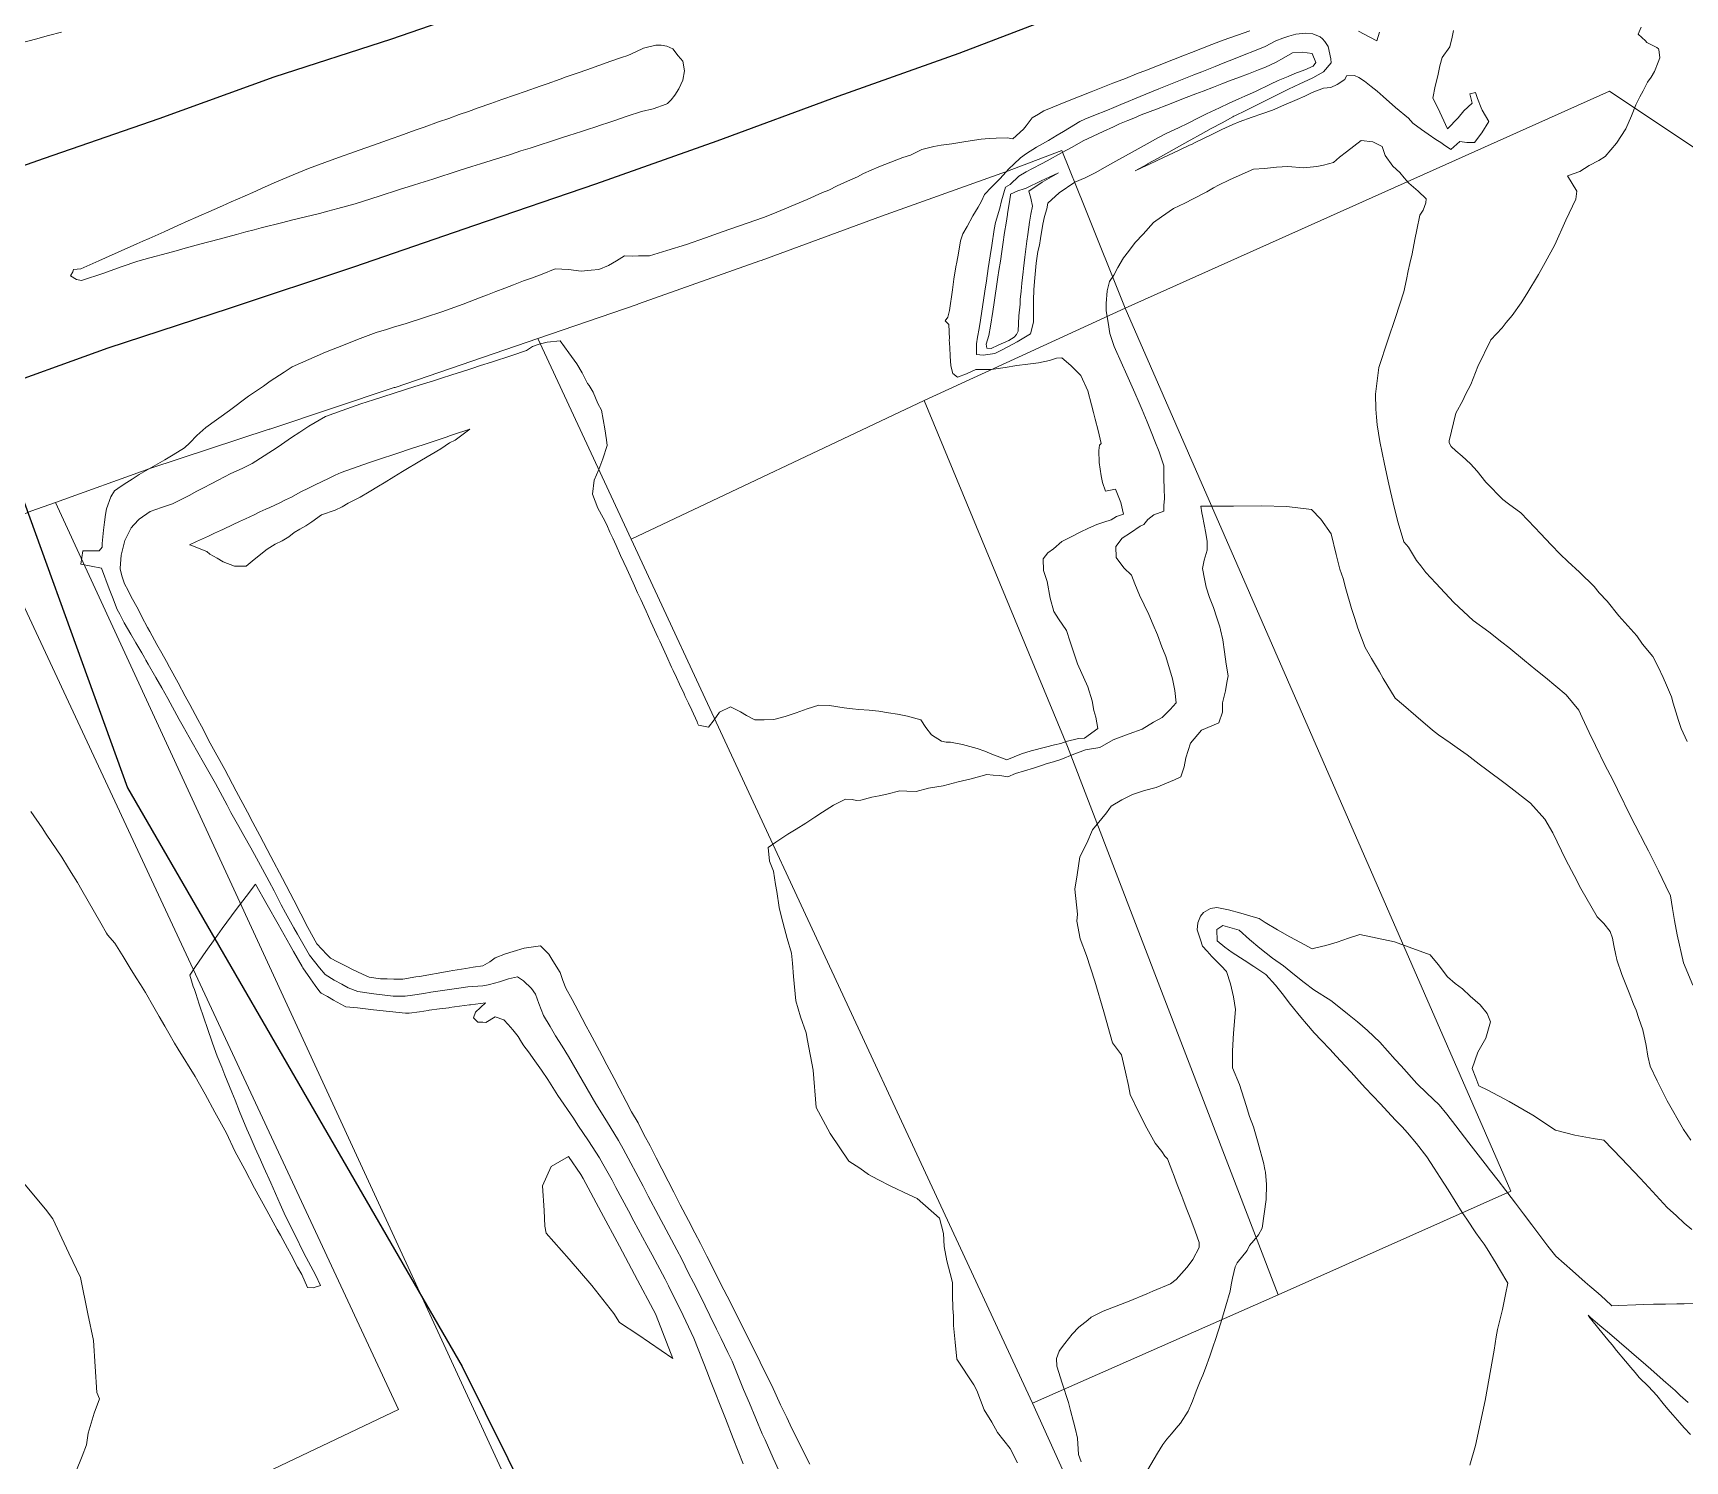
# Model space of a CAD drawing. Header units: inches. Extents: x 11351264 to 11356330, y 6702313 to 6706468.
# Drawn here: x 11353024 to 11353543, y 6703706 to 6704154 of the extents above; entities that cross this region are included whole.
import ezdxf

# ---------------------------------------------------------------- set-up
doc = ezdxf.new("R2010")
doc.units = ezdxf.units.IN
doc.header["$MEASUREMENT"] = 0
doc.layers.add('Shumate_Contours_clip1', color=7, linetype='Continuous', lineweight=0)
doc.layers.add('Shumate_Parcels_clip1', color=7, linetype='Continuous', lineweight=0)
doc.layers.add('Shumate_Streets_clip1', color=7, linetype='Continuous')

msp = doc.modelspace()

# ---------------------------------------------------------------- linework, layer by layer
at = {"layer": 'Shumate_Contours_clip1'}
for points, elevation in [([(11353033.32, 6704154.06), (11353029.23, 6704152.98), (11353025.13, 6704151.9), (11353020.72, 6704150.69)], 1408), ([(11353406.2, 6704154.45), (11353402.33, 6704153.09), (11353397.83, 6704151.52), (11353394.24, 6704150.17), (11353391.32, 6704149.05), (11353387.88, 6704147.69), (11353385.7, 6704146.83), (11353382.18, 6704145.45), (11353377.14, 6704143.48), (11353373.73, 6704142.15), (11353370.64, 6704140.94), (11353367.13, 6704139.57), (11353363.21, 6704138.07), (11353356.36, 6704135.36), (11353349.45, 6704132.59), (11353341.57, 6704129.35), (11353339.81, 6704128.37), (11353337.88, 6704127.2), (11353336.01, 6704124.69), (11353335.16, 6704123.68), (11353331.84, 6704120.62), (11353329.97, 6704120.9), (11353326.57, 6704120.77), (11353324.34, 6704120.69), (11353321.87, 6704120.48), (11353317, 6704119.77), (11353312.62, 6704119.08), (11353309.31, 6704118.57), (11353306.97, 6704118.19), (11353303.29, 6704117.28), (11353299.74, 6704115.47), (11353297.33, 6704114.72), (11353289.78, 6704111.78), (11353284.94, 6704109.69), (11353283.02, 6704108.69), (11353278.99, 6704106.86), (11353276.7, 6704105.88), (11353274.07, 6704104.54), (11353272.05, 6704103.72), (11353267.26, 6704101.62), (11353256.49, 6704097.05), (11353253.58, 6704095.91), (11353240.65, 6704091.46), (11353235.39, 6704089.54), (11353229.46, 6704087.42), (11353223.23, 6704085.58), (11353217.75, 6704083.94), (11353214.38, 6704083.94), (11353212.38, 6704083.76), (11353210, 6704083.88), (11353207.47, 6704082.38), (11353204.93, 6704080.9), (11353201.91, 6704079.63), (11353199.45, 6704079.37), (11353196.31, 6704079.07), (11353192.43, 6704079.64), (11353188.25, 6704079.86), (11353184.09, 6704078.2), (11353180.74, 6704076.92), (11353178.27, 6704076.01), (11353175.16, 6704074.81), (11353172.44, 6704073.78), (11353169.59, 6704072.67), (11353167, 6704071.66), (11353165.02, 6704070.89), (11353159.32, 6704068.77), (11353152.65, 6704066.33), (11353147.56, 6704064.7), (11353141.44, 6704062.68), (11353137.53, 6704061.49), (11353135.33, 6704060.8), (11353132.05, 6704059.9), (11353126.97, 6704057.95), (11353119.87, 6704055.13), (11353116.15, 6704053.65), (11353105.7, 6704049.12), (11353103.16, 6704047.45), (11353098.77, 6704044.55), (11353096.64, 6704043), (11353092.01, 6704039.87), (11353086.06, 6704035.37), (11353078.6, 6704030.09), (11353075.81, 6704027.5), (11353073.55, 6704025.27), (11353071.9, 6704023.63), (11353068.36, 6704021.5), (11353065.77, 6704019.95), (11353062.08, 6704017.85), (11353057.73, 6704015.29), (11353055.49, 6704013.88), (11353053.77, 6704012.82), (11353052.04, 6704011.63), (11353049.92, 6704010.14), (11353048.81, 6704008.35), (11353047.45, 6704004.54), (11353047.13, 6704002.76), (11353046.78, 6704000.33), (11353046.51, 6703997.87), (11353046.12, 6703993.62), (11353046.03, 6703992.49), (11353045.18, 6703991.35), (11353042.56, 6703991.33), (11353039.98, 6703991.36), (11353039.42, 6703987.22), (11353045.88, 6703985.88), (11353048.32, 6703979.41), (11353049.27, 6703976.88), (11353050.78, 6703972.97), (11353051.6, 6703971.55), (11353052.07, 6703970.66), (11353052.98, 6703968.83), (11353055.03, 6703965.28), (11353056.61, 6703962.55), (11353058.47, 6703959.35), (11353059.33, 6703957.89), (11353059.78, 6703957.11), (11353060.49, 6703955.86), (11353062.89, 6703951.66), (11353064.77, 6703948.35), (11353066.65, 6703945.04), (11353070.24, 6703938.5), (11353071.49, 6703936.28), (11353074.31, 6703931.27), (11353077.84, 6703925.01), (11353081.58, 6703918.35), (11353085.25, 6703911.6), (11353086.49, 6703909.3), (11353088.95, 6703904.89), (11353090.48, 6703902.12), (11353092.67, 6703898.19), (11353094.45, 6703894.96), (11353096.38, 6703891.49), (11353098.42, 6703887.65), (11353100.01, 6703884.68), (11353102.26, 6703880.31), (11353103.63, 6703877.85), (11353106.22, 6703873.14), (11353107.34, 6703871.15), (11353111.13, 6703864.57), (11353112.68, 6703862.58), (11353114.31, 6703860.61), (11353116.09, 6703858.52), (11353118.9, 6703856.71), (11353121.28, 6703855.42), (11353123.26, 6703854.33), (11353126.25, 6703853.1), (11353131.28, 6703852.41), (11353137.37, 6703851.72), (11353141.18, 6703851.7), (11353143.46, 6703851.98), (11353146.98, 6703852.57), (11353149.22, 6703852.92), (11353152.81, 6703853.45), (11353155, 6703853.79), (11353158.68, 6703854.34), (11353160.82, 6703854.61), (11353165.5, 6703854.97), (11353167.18, 6703855.29), (11353167.62, 6703855.32), (11353170.69, 6703856.17), (11353173.52, 6703857.17), (11353176.37, 6703857.74), (11353178.3, 6703856.49), (11353180.75, 6703854.12), (11353182.01, 6703852.33), (11353183.08, 6703849.4), (11353184.56, 6703845.6), (11353186.6, 6703842.2), (11353188.33, 6703839.26), (11353190.37, 6703836.02), (11353192.39, 6703832.73), (11353196.65, 6703825.36), (11353200.93, 6703817.92), (11353204.28, 6703812.61), (11353208.09, 6703806.41), (11353209.49, 6703803.75), (11353211.94, 6703799.28), (11353213.48, 6703796.36), (11353215.77, 6703792.12), (11353217.41, 6703788.99), (11353220.64, 6703782.85), (11353222.99, 6703778.41), (11353226.39, 6703772.1), (11353227.91, 6703769.14), (11353230.08, 6703764.85), (11353231.61, 6703761.84), (11353233.75, 6703757.55), (11353235.27, 6703754.54), (11353236.75, 6703751.54), (11353238.83, 6703747.22), (11353240.25, 6703744.34), (11353242.36, 6703739.9), (11353243.69, 6703737.17), (11353247.3, 6703728.32), (11353249.14, 6703724.07), (11353253.16, 6703714.38), (11353254.07, 6703712.48), (11353256.63, 6703706.77), (11353260.69, 6703697.89)], 1406), ([(11353470.05, 6704154.62), (11353469.66, 6704152.44), (11353468.88, 6704149.45), (11353466.55, 6704146.14), (11353465.81, 6704143.49), (11353465.18, 6704140.35), (11353464.32, 6704137.13), (11353463.57, 6704133.35), (11353465.13, 6704130.34), (11353466.35, 6704127.64), (11353468.14, 6704123.69), (11353471.57, 6704127.14), (11353473.32, 6704129.4), (11353475.89, 6704131.78), (11353475.21, 6704134.71), (11353476.99, 6704135.15), (11353477.6, 6704133.27), (11353478.72, 6704130.32), (11353479.1, 6704129.62), (11353481.13, 6704126.04), (11353478.99, 6704122.5), (11353476.7, 6704119.5), (11353474.27, 6704119.48), (11353472.04, 6704119.74), (11353469.27, 6704117.24), (11353466.96, 6704118.84), (11353466.04, 6704119.41), (11353464.56, 6704120.42), (11353462.06, 6704122.11), (11353460.05, 6704123.51), (11353457.35, 6704125.53), (11353455.99, 6704127.06), (11353451.81, 6704130.45), (11353447.99, 6704133.85), (11353446.09, 6704135.51), (11353444.2, 6704137.05), (11353442.14, 6704138.68), (11353440.4, 6704139.88), (11353438.97, 6704140.51), (11353436.5, 6704140.39), (11353435.98, 6704139.16), (11353433.51, 6704137.69), (11353431.57, 6704136.75), (11353429.29, 6704136.46), (11353425.73, 6704135.09), (11353423.4, 6704133.99), (11353421.06, 6704132.91), (11353416.87, 6704131.18), (11353413.28, 6704129.64), (11353409.93, 6704128.43), (11353406.84, 6704127.35), (11353402.85, 6704125.98), (11353400.78, 6704125.1), (11353397.42, 6704123.48), (11353394.07, 6704121.87), (11353388.98, 6704119.43), (11353388.02, 6704118.95), (11353387.28, 6704118.58), (11353383.95, 6704117.01), (11353380.63, 6704115.44), (11353377.3, 6704113.88), (11353374.29, 6704112.47), (11353373.97, 6704112.32), (11353370.19, 6704110.56), (11353374, 6704112.68), (11353374.07, 6704112.72), (11353377.37, 6704114.55), (11353380.72, 6704116.41), (11353384.07, 6704118.27), (11353387.43, 6704120.13), (11353387.64, 6704120.24), (11353390.72, 6704121.94), (11353394.07, 6704123.79), (11353397.43, 6704125.65), (11353400.79, 6704127.5), (11353401.18, 6704127.69), (11353401.66, 6704127.91), (11353404.66, 6704129.41), (11353408.23, 6704131.17), (11353411.8, 6704132.93), (11353415.37, 6704134.7), (11353418.34, 6704136.16), (11353421.86, 6704137.89), (11353423.02, 6704138.38), (11353425.93, 6704139.78), (11353429.25, 6704141.65), (11353431.65, 6704144.47), (11353431.61, 6704145.68), (11353430.76, 6704149.58), (11353429.65, 6704151.12), (11353429, 6704151.94), (11353428.21, 6704152.55), (11353425.89, 6704153.49), (11353423.76, 6704153.72), (11353420.63, 6704153.41), (11353418.42, 6704152.85), (11353416.53, 6704152.19), (11353414.29, 6704151.35), (11353410.96, 6704149.54), (11353407.05, 6704147.99), (11353404.88, 6704147.14), (11353401.53, 6704145.83), (11353397.82, 6704144.34), (11353395.3, 6704143.33), (11353393.18, 6704142.48), (11353391.06, 6704141.62), (11353388.61, 6704140.63), (11353385.98, 6704139.6), (11353381.81, 6704137.91), (11353377.64, 6704136.23), (11353371.79, 6704133.85), (11353369.92, 6704133.11), (11353368.03, 6704132.34), (11353365.69, 6704131.37), (11353363.49, 6704130.47), (11353361.45, 6704129.64), (11353357.21, 6704127.9), (11353354.4, 6704126.75), (11353352.8, 6704125.99), (11353349.57, 6704124.05), (11353347.65, 6704122.89), (11353345.72, 6704121.74), (11353342.98, 6704120.12), (11353341.1, 6704119.04), (11353339.23, 6704117.96), (11353336.08, 6704116), (11353334.16, 6704114.59), (11353332.11, 6704112.62), (11353330.51, 6704111.16), (11353328.75, 6704109.25), (11353327.73, 6704108.1), (11353325.06, 6704105.43), (11353322.94, 6704103.18), (11353321.93, 6704101.09), (11353320.89, 6704099.18), (11353319.22, 6704096.42), (11353317.44, 6704093.05), (11353316.14, 6704090.79), (11353315.43, 6704088.57), (11353314.74, 6704084.76), (11353314.19, 6704081.87), (11353313.89, 6704080.48), (11353313.3, 6704076.53), (11353312.84, 6704073.24), (11353311.94, 6704066.78), (11353311.38, 6704064.7), (11353310.59, 6704063.47), (11353311.7, 6704062.41), (11353311.88, 6704057.91), (11353311.86, 6704057.65), (11353312.02, 6704055.15), (11353312.17, 6704052.45), (11353312.33, 6704049.4), (11353312.94, 6704047.02), (11353314.48, 6704045.88), (11353317.21, 6704046.85), (11353320.2, 6704048.23), (11353322.46, 6704048.26), (11353324.99, 6704048.29), (11353329.36, 6704048.83), (11353333.09, 6704049.46), (11353336.47, 6704049.88), (11353339.86, 6704050.37), (11353343.28, 6704051.11), (11353345.49, 6704051.81), (11353347.12, 6704051.95), (11353349.97, 6704049.46), (11353351.59, 6704047.95), (11353353.18, 6704046.39), (11353355.31, 6704041.58), (11353356.43, 6704037.15), (11353357.06, 6704034.75), (11353357.59, 6704032.7), (11353358.52, 6704029.11), (11353359.56, 6704025.08), (11353358.96, 6704024.51), (11353358.81, 6704022.84), (11353358.85, 6704019.09), (11353359.47, 6704014.93), (11353359.91, 6704012.76), (11353360.88, 6704010.07), (11353363.98, 6704010.73), (11353365.67, 6704006.52), (11353366.55, 6704002.87), (11353364.28, 6704002.17), (11353362.61, 6704001.09), (11353360.38, 6704000.37), (11353358.15, 6703999.59), (11353355.52, 6703998.45), (11353352.95, 6703997.18), (11353349.88, 6703995.66), (11353347.2, 6703994.28), (11353344.51, 6703992.03), (11353342.83, 6703990.78), (11353341.33, 6703988.84), (11353341.42, 6703985.24), (11353342.53, 6703981.76), (11353343.49, 6703976.57), (11353344.69, 6703972.35), (11353346.13, 6703970.04), (11353348.63, 6703966.33), (11353349.81, 6703962.81), (11353350.86, 6703959.69), (11353352.11, 6703955.97), (11353355.32, 6703948.67), (11353356.73, 6703944.29), (11353357.25, 6703941.29), (11353357.79, 6703939.16), (11353358.46, 6703935.64), (11353354.29, 6703932.64), (11353352.41, 6703932.48), (11353348.5, 6703931.56), (11353346.82, 6703930.97), (11353344.82, 6703930.47), (11353342.04, 6703929.76), (11353337.55, 6703928.6), (11353334.55, 6703927.72), (11353329.87, 6703925.83), (11353325.24, 6703927.56), (11353322.99, 6703928.48), (11353320.62, 6703929.33), (11353316.02, 6703930.63), (11353312.23, 6703931.38), (11353310.93, 6703931.32), (11353309.45, 6703931.7), (11353306.3, 6703933.63), (11353304.46, 6703935.93), (11353302.96, 6703938.32), (11353298.75, 6703939.52), (11353295.56, 6703940.11), (11353292.78, 6703940.57), (11353289.79, 6703941.04), (11353286.75, 6703941.4), (11353283.49, 6703941.61), (11353281.47, 6703941.76), (11353278.91, 6703942.11), (11353274.24, 6703942.83), (11353270.95, 6703942.94), (11353267.32, 6703941.76), (11353263.8, 6703940.57), (11353260.39, 6703939.45), (11353256.86, 6703938.45), (11353253.75, 6703938.41), (11353250.86, 6703938.31), (11353248.2, 6703939.75), (11353246.33, 6703940.86), (11353243.2, 6703942.45), (11353239.74, 6703940.72), (11353238.09, 6703938.37), (11353236.26, 6703936.04), (11353233.2, 6703936.65), (11353232.88, 6703937.3), (11353232.8, 6703937.76), (11353231.08, 6703941.38), (11353230.06, 6703943.55), (11353229.03, 6703945.72), (11353228.66, 6703946.55), (11353227.25, 6703949.55), (11353226.25, 6703951.68), (11353225.25, 6703953.82), (11353224.75, 6703954.92), (11353223.14, 6703958.41), (11353222.6, 6703959.61), (11353221.01, 6703963.05), (11353220.43, 6703964.32), (11353218.86, 6703967.74), (11353218.26, 6703969.07), (11353216.71, 6703972.45), (11353216.08, 6703973.83), (11353215.04, 6703976.09), (11353214.06, 6703978.23), (11353213.05, 6703980.42), (11353211.71, 6703983.42), (11353210.67, 6703985.69), (11353209.74, 6703987.71), (11353208.73, 6703989.92), (11353207.33, 6703993.04), (11353206.28, 6703995.33), (11353205.4, 6703997.26), (11353204.38, 6703999.48), (11353203.3, 6704001.68), (11353201.64, 6704004.71), (11353199.87, 6704009.13), (11353200.49, 6704013.54), (11353201.93, 6704016.87), (11353203.18, 6704020.23), (11353204.55, 6704024.36), (11353204.31, 6704026.23), (11353203.74, 6704029.62), (11353203.23, 6704032.58), (11353202.72, 6704035.53), (11353201.64, 6704037.55), (11353200.12, 6704041.09), (11353198.84, 6704043.19), (11353198.39, 6704043.85), (11353196.68, 6704047.17), (11353194.96, 6704049.98), (11353192.54, 6704053.47), (11353189.77, 6704057.2), (11353185.71, 6704056.79), (11353183.23, 6704056.15), (11353181.04, 6704055.41), (11353179.23, 6704054.24), (11353174.61, 6704052.64), (11353168.19, 6704050.57), (11353164.78, 6704049.46), (11353162.04, 6704048.58), (11353158.53, 6704047.46), (11353156.05, 6704046.66), (11353152.21, 6704045.44), (11353150.05, 6704044.74), (11353145.89, 6704043.42), (11353141.55, 6704042.05), (11353137.37, 6704040.73), (11353131.22, 6704038.76), (11353127.19, 6704037.43), (11353121.35, 6704035.36), (11353116.18, 6704033.51), (11353110.87, 6704030.5), (11353108.07, 6704028.64), (11353105.52, 6704026.96), (11353101.27, 6704024.02), (11353099.55, 6704022.87), (11353093.12, 6704018.79), (11353090.02, 6704017.19), (11353086.44, 6704015.62), (11353082.48, 6704013.54), (11353080.29, 6704012.42), (11353077.89, 6704011.18), (11353075.8, 6704010.08), (11353073.33, 6704008.77), (11353070.83, 6704007.51), (11353068.17, 6704006.13), (11353064.67, 6704004.99), (11353061.17, 6704003.73), (11353057.65, 6704001.32), (11353056.03, 6703999.51), (11353055.19, 6703998.6), (11353053.17, 6703994.6), (11353052.02, 6703990.02), (11353051.71, 6703985.94), (11353051.7, 6703985.91), (11353051.76, 6703985.65), (11353052.33, 6703983.18), (11353053.07, 6703981.06), (11353054.18, 6703978.92), (11353055.21, 6703976.94), (11353057.36, 6703973.03), (11353058.53, 6703970.71), (11353060.3, 6703967.31), (11353060.98, 6703966.06), (11353061.72, 6703964.69), (11353063.24, 6703961.99), (11353064.83, 6703959.27), (11353066.23, 6703956.67), (11353067.2, 6703954.9), (11353069.92, 6703949.96), (11353072.13, 6703945.8), (11353073.56, 6703943.16), (11353076.06, 6703938.44), (11353077.19, 6703936.35), (11353079.98, 6703931.08), (11353084.51, 6703922.8), (11353088.13, 6703915.97), (11353091.63, 6703909.36), (11353093.33, 6703906.12), (11353095.49, 6703902.03), (11353099.01, 6703895.51), (11353102.6, 6703888.64), (11353106.17, 6703881.75), (11353110.57, 6703873.2), (11353113.44, 6703868.12), (11353116.52, 6703864.74), (11353117.72, 6703863.56), (11353119.89, 6703862.47), (11353123.05, 6703860.84), (11353124.45, 6703860.12), (11353127.72, 6703858.61), (11353129.86, 6703857.62), (11353133.45, 6703857.11), (11353135.53, 6703857.08), (11353137.62, 6703857.05), (11353140.38, 6703856.98), (11353144.52, 6703857.7), (11353145.61, 6703857.9), (11353149.75, 6703858.63), (11353150.83, 6703858.81), (11353154.98, 6703859.54), (11353156.05, 6703859.71), (11353160.21, 6703860.39), (11353162.47, 6703860.75), (11353165.49, 6703861.17), (11353167.72, 6703862.42), (11353169.36, 6703863.75), (11353172.65, 6703864.91), (11353174.99, 6703865.68), (11353178.49, 6703866.69), (11353183.56, 6703867.42), (11353186.17, 6703864.82), (11353187.51, 6703862.78), (11353189.75, 6703859.06), (11353190.63, 6703856.62), (11353191.59, 6703854.17), (11353193.5, 6703850.62), (11353195.41, 6703847.05), (11353197.95, 6703842.26), (11353199.13, 6703840.17), (11353200.5, 6703837.49), (11353202.93, 6703833.01), (11353204.39, 6703830.13), (11353206.72, 6703825.85), (11353208.28, 6703822.78), (11353210.51, 6703818.68), (11353212.16, 6703815.43), (11353214.21, 6703811.95), (11353216.07, 6703808.29), (11353217.96, 6703804.72), (11353219.88, 6703800.95), (11353221.7, 6703797.49), (11353223.67, 6703793.62), (11353225.44, 6703790.24), (11353227.45, 6703786.28), (11353230.06, 6703781.35), (11353232.04, 6703777.45), (11353233.75, 6703774.11), (11353235.76, 6703770.16), (11353237.44, 6703766.85), (11353239.47, 6703762.86), (11353241.12, 6703759.59), (11353243.17, 6703755.56), (11353245.24, 6703751.49), (11353246.84, 6703748.26), (11353248.91, 6703744.19), (11353250.49, 6703740.96), (11353252.56, 6703736.9), (11353254.14, 6703733.65), (11353256.2, 6703729.61), (11353258.86, 6703723.46), (11353260.85, 6703719.54), (11353262.5, 6703716.11), (11353264.47, 6703712.24), (11353266.14, 6703708.77), (11353268.09, 6703704.94)], 1404), ([(11353446.79, 6704154.01), (11353446.03, 6704151.29), (11353443.8, 6704152.49), (11353440.24, 6704154.39)], 1406), ([(11353543.35, 6703931.56), (11353541.52, 6703935.64), (11353540.69, 6703938.14), (11353538.99, 6703943.61), (11353538.41, 6703945.57), (11353536.89, 6703949.28), (11353535.85, 6703951.62), (11353534.26, 6703955.02), (11353532.58, 6703958.26), (11353529.39, 6703962.14), (11353527.53, 6703964.74), (11353521.9, 6703971.02), (11353518.23, 6703975.6), (11353515.8, 6703978.22), (11353514.17, 6703980.18), (11353509.56, 6703984.65), (11353505.91, 6703987.99), (11353503.55, 6703990.34), (11353500.69, 6703993.25), (11353497.31, 6703996.84), (11353495.59, 6703998.69), (11353491.18, 6704003.34), (11353487.3, 6704006.12), (11353485.55, 6704007.44), (11353483.68, 6704009.33), (11353482.3, 6704010.86), (11353480.23, 6704012.9), (11353477.51, 6704016.38), (11353475.37, 6704018.67), (11353472.74, 6704021.03), (11353470.84, 6704022.74), (11353469.3, 6704024.12), (11353468.7, 6704025.27), (11353468.68, 6704025.9), (11353470.75, 6704034.58), (11353473.01, 6704038.51), (11353473.82, 6704040.42), (11353475.46, 6704043.55), (11353477.66, 6704049.19), (11353481.82, 6704057.53), (11353485.37, 6704061.35), (11353486.58, 6704063.01), (11353488.45, 6704065.17), (11353491.31, 6704069.16), (11353493.04, 6704071.99), (11353496.75, 6704078.09), (11353498.85, 6704081.86), (11353501.81, 6704087.32), (11353505.28, 6704095.07), (11353508.47, 6704101.64), (11353508.73, 6704104.21), (11353505.86, 6704109.01), (11353509.69, 6704110.36), (11353512.58, 6704112.23), (11353515.63, 6704113.79), (11353517.65, 6704115.02), (11353521.22, 6704119.22), (11353524.1, 6704123.69), (11353525.86, 6704127.8), (11353527.27, 6704131.24), (11353528.55, 6704133.74), (11353529.53, 6704135.62), (11353530.91, 6704138.35), (11353532.1, 6704139.95), (11353533.16, 6704141.7), (11353534.25, 6704144.68), (11353534.83, 6704145.96), (11353534.53, 6704148.62), (11353534.36, 6704148.79), (11353533.88, 6704149.21), (11353530.71, 6704150.84), (11353530.26, 6704151.36), (11353528.02, 6704153.41), (11353528.95, 6704155.66)], 1404), ([(11353545.19, 6703855.13), (11353542.22, 6703862.14), (11353540.21, 6703870.9), (11353539.44, 6703875.38), (11353538.81, 6703879.17), (11353538.13, 6703883.13), (11353536.63, 6703886.2), (11353534.33, 6703891.03), (11353531.26, 6703897.27), (11353530.31, 6703899.07), (11353527.11, 6703905.3), (11353525.84, 6703907.76), (11353521.55, 6703916.47), (11353519.91, 6703919.78), (11353517.66, 6703924.01), (11353514.58, 6703930.35), (11353512.58, 6703934.43), (11353510.38, 6703939.13), (11353509.42, 6703941.44), (11353505.38, 6703946.19), (11353498.89, 6703951.6), (11353495.91, 6703954.07), (11353492.29, 6703956.99), (11353487.4, 6703961.01), (11353485.2, 6703962.75), (11353481.17, 6703965.91), (11353476.2, 6703969.53), (11353470.19, 6703975.18), (11353464.55, 6703981.19), (11353461.37, 6703984.59), (11353459.81, 6703986.68), (11353458.41, 6703988.37), (11353455.98, 6703992.53), (11353454.5, 6703994.21), (11353452.68, 6704000.13), (11353451.54, 6704004.65), (11353450.28, 6704009.98), (11353449.55, 6704013.21), (11353448.39, 6704018.58), (11353446.95, 6704025.66), (11353446.14, 6704030.93), (11353445.92, 6704033.3), (11353445.68, 6704035.85), (11353445.62, 6704040.51), (11353446.63, 6704048.86), (11353449.46, 6704057.44), (11353451.83, 6704064.59), (11353454.45, 6704072.58), (11353455.27, 6704076.5), (11353455.86, 6704079.19), (11353456.34, 6704081.51), (11353457.07, 6704084.53), (11353457.91, 6704089.05), (11353458.59, 6704092.01), (11353459.47, 6704096.62), (11353460.56, 6704098.26), (11353461.35, 6704100.56), (11353461.44, 6704101.77), (11353459, 6704104.22), (11353456.05, 6704106.71), (11353454.57, 6704108.38), (11353453.24, 6704110.02), (11353451.01, 6704112.03), (11353448.61, 6704115.38), (11353447.73, 6704118.2), (11353444.77, 6704119.61), (11353441.08, 6704120.04), (11353436.47, 6704116.47), (11353434.32, 6704114.86), (11353432.38, 6704113.18), (11353429.26, 6704112.37), (11353427.19, 6704111.89), (11353422.97, 6704111.54), (11353418.12, 6704111.97), (11353414.53, 6704111.68), (11353410.74, 6704111.28), (11353407.26, 6704111.1), (11353401.85, 6704108.65), (11353399.81, 6704107.73), (11353396.37, 6704106.08), (11353394.79, 6704105.18), (11353392.71, 6704104.02), (11353388.4, 6704101.79), (11353385.74, 6704100.43), (11353382.25, 6704098.71), (11353378.48, 6704096.18), (11353375.98, 6704094.36), (11353372.7, 6704090.68), (11353370.22, 6704088.04), (11353368.04, 6704085.25), (11353366.53, 6704083.22), (11353364.78, 6704080.29), (11353363.53, 6704077.8), (11353362.12, 6704075.84), (11353361.38, 6704072.87), (11353361.07, 6704068.99), (11353361.11, 6704066.67), (11353361.69, 6704063.04), (11353362.28, 6704059.54), (11353363.61, 6704055.5), (11353366.18, 6704049.59), (11353367.12, 6704047.52), (11353368.82, 6704043.71), (11353370.11, 6704040.92), (11353371.44, 6704037.79), (11353372.39, 6704035.57), (11353373.96, 6704031.78), (11353375.38, 6704028.14), (11353376.33, 6704025.8), (11353377.68, 6704022.41), (11353379.14, 6704018.07), (11353379.22, 6704013.91), (11353379.33, 6704010.93), (11353379.35, 6704007.74), (11353379.17, 6704005.61), (11353379.17, 6704003.8), (11353376.06, 6704002.69), (11353374.18, 6704001.17), (11353372.94, 6703999.58), (11353371.75, 6703999.15), (11353368.72, 6703997.05), (11353366.08, 6703995.29), (11353364.13, 6703992.73), (11353364.2, 6703989.23), (11353366.67, 6703986.05), (11353368.98, 6703983.74), (11353369.59, 6703982.4), (11353370.06, 6703980.98), (11353371.59, 6703977.49), (11353373.04, 6703974.41), (11353374.42, 6703971.36), (11353375.79, 6703968.11), (11353377.19, 6703965.05), (11353378.58, 6703961.3), (11353379.79, 6703958.27), (11353381.9, 6703951.19), (11353382.62, 6703947.53), (11353383.08, 6703943.72), (11353381.13, 6703941.59), (11353378.69, 6703939.07), (11353375.92, 6703937.61), (11353372.33, 6703935.47), (11353368.32, 6703934), (11353363.33, 6703932.06), (11353359.13, 6703929.71), (11353354.64, 6703928.91), (11353350.96, 6703927.63), (11353346.82, 6703925.89), (11353344.56, 6703925.23), (11353342.52, 6703924.62), (11353340.53, 6703923.96), (11353338.25, 6703923.25), (11353332.61, 6703921.55), (11353330.21, 6703920.46), (11353327.68, 6703920.95), (11353325.67, 6703920.99), (11353323.59, 6703921.26), (11353318.69, 6703919.82), (11353314.62, 6703918.94), (11353309.93, 6703917.62), (11353305.35, 6703916.9), (11353301.47, 6703915.88), (11353298.58, 6703915.97), (11353296.35, 6703916.09), (11353292.23, 6703915), (11353289.89, 6703914.52), (11353287.53, 6703914.08), (11353284.15, 6703913.12), (11353282.75, 6703913.04), (11353281.34, 6703913.41), (11353279.28, 6703913.5), (11353275.53, 6703911.61), (11353272.1, 6703909.42), (11353269.7, 6703907.84), (11353266.83, 6703905.9), (11353263.86, 6703904.09), (11353261.24, 6703902.5), (11353257.4, 6703899.95), (11353255.05, 6703898.29), (11353255.46, 6703893.98), (11353256.75, 6703890.86), (11353257.38, 6703886.67), (11353257.72, 6703884.55), (11353258.53, 6703879.52), (11353259.11, 6703876.92), (11353260.16, 6703872.88), (11353260.96, 6703869.74), (11353262.38, 6703865.14), (11353262.71, 6703862.02), (11353263.03, 6703857.88), (11353263.68, 6703850.18), (11353265.13, 6703845.21), (11353266.92, 6703840.19), (11353267.39, 6703837.77), (11353269.2, 6703828.5), (11353270.08, 6703816.76), (11353274.46, 6703808.61), (11353280.31, 6703799.92), (11353283.81, 6703797.7), (11353286.48, 6703795.75), (11353289.47, 6703794.19), (11353293.47, 6703792.11), (11353299.26, 6703789.38), (11353301.82, 6703788.18), (11353308.79, 6703782.1), (11353310, 6703777.28), (11353310.23, 6703773.13), (11353311.06, 6703768.64), (11353312.12, 6703764.67), (11353312.87, 6703761.84), (11353312.91, 6703758.01), (11353312.96, 6703753.67), (11353313.15, 6703751.37), (11353313.23, 6703748.43), (11353313.68, 6703743.16), (11353314.26, 6703737.86), (11353319.57, 6703729.75), (11353320.47, 6703727.95), (11353322.81, 6703721.94), (11353325.26, 6703718.08), (11353326.95, 6703714.87), (11353330.96, 6703709.78), (11353333.22, 6703705.33)], 1402), ([(11353544.49, 6703806.48), (11353542.19, 6703809.85), (11353537.12, 6703818.81), (11353533.98, 6703825.09), (11353531.75, 6703829.7), (11353531, 6703832.88), (11353530.46, 6703836.2), (11353529.46, 6703841.16), (11353528.23, 6703844.71), (11353527.35, 6703847.25), (11353526.58, 6703849.13), (11353525.16, 6703852.71), (11353523.9, 6703855.88), (11353522.92, 6703858.44), (11353521.33, 6703863.07), (11353521.18, 6703863.69), (11353521.01, 6703864.5), (11353520.37, 6703867.6), (11353519.93, 6703869.9), (11353519.24, 6703871.92), (11353517.19, 6703874.45), (11353515.17, 6703876.53), (11353510.03, 6703885.41), (11353507.92, 6703889.56), (11353505.34, 6703894.44), (11353501.27, 6703902.92), (11353498.68, 6703907.22), (11353494.27, 6703912.21), (11353488, 6703917.07), (11353486.28, 6703918.36), (11353480.51, 6703922.69), (11353478.14, 6703924.47), (11353474.33, 6703927.36), (11353471.2, 6703929.54), (11353469.02, 6703931.12), (11353465.33, 6703933.69), (11353463.5, 6703935.16), (11353458.27, 6703939.64), (11353454.38, 6703942.96), (11353451.78, 6703945.19), (11353448.04, 6703951.33), (11353446.88, 6703953.37), (11353444.34, 6703957.61), (11353442.37, 6703961.05), (11353440.06, 6703967.06), (11353439.07, 6703970.12), (11353438.07, 6703973.24), (11353436.24, 6703979.5), (11353435.39, 6703982.68), (11353434.41, 6703985.57), (11353433.25, 6703990.25), (11353431.65, 6703996.7), (11353428.39, 6704001.32), (11353425.52, 6704004.37), (11353417.74, 6704005.28), (11353409.75, 6704005.53), (11353400.99, 6704005.42), (11353390.78, 6704005.33), (11353391.08, 6704003.25), (11353391.28, 6704002.39), (11353392.34, 6703996.89), (11353392.76, 6703994.29), (11353392.8, 6703991.62), (11353391.78, 6703988.46), (11353391.28, 6703985.78), (11353391.92, 6703982.61), (11353392.5, 6703980.01), (11353393.54, 6703976.72), (11353394.74, 6703973.59), (11353395.85, 6703970.36), (11353396.72, 6703967.51), (11353396.88, 6703966.97), (11353396.92, 6703966.79), (11353396.94, 6703966.58), (11353397.65, 6703963.47), (11353398.19, 6703959.68), (11353398.71, 6703955.86), (11353399.31, 6703952.11), (11353398.96, 6703950.04), (11353398.51, 6703947.41), (11353397.56, 6703943.72), (11353397.61, 6703940.74), (11353396.4, 6703937.37), (11353394.24, 6703936.45), (11353391.03, 6703935.11), (11353387.49, 6703931.03), (11353386.04, 6703926.48), (11353385.6, 6703923.58), (11353384.5, 6703920.53), (11353382.52, 6703919.56), (11353376.75, 6703917.11), (11353373.13, 6703916.17), (11353369.31, 6703914.91), (11353365.98, 6703913.27), (11353362.63, 6703911.28), (11353361.15, 6703909.14), (11353356.8, 6703903.88), (11353355.05, 6703899.68), (11353352.77, 6703895.36), (11353351.99, 6703889.71), (11353351.24, 6703885.27), (11353352.12, 6703877.42), (11353351.91, 6703875.24), (11353352.91, 6703869.67), (11353354.88, 6703864.49), (11353357.51, 6703856.4), (11353360.32, 6703846.75), (11353363.04, 6703837.06), (11353365.88, 6703833.24), (11353367.17, 6703827.8), (11353368.09, 6703823.63), (11353368.62, 6703820.82), (11353371.21, 6703815.4), (11353373.83, 6703810.24), (11353376.48, 6703805.56), (11353378.53, 6703802.91), (11353379.47, 6703801.48), (11353380.28, 6703800.64), (11353382.02, 6703796.23), (11353382.08, 6703796.04), (11353383.41, 6703792.61), (11353384.8, 6703789), (11353385.12, 6703788.16), (11353386.22, 6703785.3), (11353387.6, 6703781.67), (11353388.96, 6703778.02), (11353390.31, 6703774.37), (11353390.31, 6703773.83), (11353390.27, 6703773.35), (11353390.21, 6703772.89), (11353388.28, 6703769.07), (11353387.42, 6703767.91), (11353386.42, 6703766.57), (11353383, 6703762.77), (11353381.23, 6703761.48), (11353375.77, 6703759.18), (11353373.87, 6703758.32), (11353368.32, 6703756.05), (11353360.19, 6703752.88), (11353356.36, 6703751.02), (11353355.3, 6703750.02), (11353352.55, 6703747.87), (11353350.43, 6703745.64), (11353348.13, 6703742.76), (11353346.74, 6703740.97), (11353346.55, 6703740.66), (11353346.34, 6703740.3), (11353345.55, 6703738), (11353345.64, 6703735.64), (11353347.27, 6703730.27), (11353349.28, 6703724.26), (11353349.85, 6703721.74), (11353350.87, 6703718.17), (11353351.38, 6703716.2), (11353352.04, 6703713.07), (11353352.37, 6703707.91), (11353353.21, 6703705.6)], 1400), ([(11353023.69, 6703909.59), (11353027.21, 6703904.45), (11353028.55, 6703902.48), (11353033.41, 6703895.28), (11353035.22, 6703892.36), (11353036.35, 6703890.5), (11353038.28, 6703887.29), (11353039.71, 6703884.89), (11353041.72, 6703881.44), (11353043.68, 6703877.99), (11353045.65, 6703874.54), (11353047.47, 6703871.47), (11353047.79, 6703870.96), (11353050.07, 6703868.29), (11353052.61, 6703864.14), (11353054.82, 6703860.51), (11353056.75, 6703857.45), (11353058.06, 6703855.33), (11353059.64, 6703852.79), (11353062.24, 6703848.28), (11353063.97, 6703845.29), (11353065.71, 6703842.3), (11353066.97, 6703840.13), (11353068.79, 6703836.99), (11353069.96, 6703835.1), (11353075.29, 6703826.44), (11353078.37, 6703820.92), (11353081.46, 6703815.29), (11353085.09, 6703808.66), (11353087.72, 6703803.06), (11353090.82, 6703797.28), (11353093.91, 6703791.51), (11353097.76, 6703784.44), (11353100.97, 6703778.52), (11353101.99, 6703776.73), (11353104.18, 6703772.6), (11353105.35, 6703770.55), (11353107.39, 6703766.69), (11353108.72, 6703764.38), (11353110.47, 6703760.33), (11353112.31, 6703760.21), (11353114.59, 6703760.97), (11353112.99, 6703764.32), (11353109.35, 6703771.09), (11353106.47, 6703776.9), (11353103.62, 6703782.68), (11353101.88, 6703786.4), (11353098.98, 6703793.12), (11353096.8, 6703797.93), (11353095.74, 6703800.33), (11353094.1, 6703803.96), (11353092.49, 6703807.68), (11353091.45, 6703809.99), (11353089.21, 6703815.52), (11353087.8, 6703819.06), (11353086.8, 6703821.6), (11353084.57, 6703826.95), (11353083.61, 6703829.37), (11353082.16, 6703832.88), (11353080.72, 6703836.96), (11353079, 6703841.82), (11353078.08, 6703844.54), (11353076.52, 6703849.13), (11353075.44, 6703852.53), (11353074.99, 6703853.8), (11353074.67, 6703854.67), (11353073.62, 6703858.29), (11353075.35, 6703860.94), (11353078.63, 6703865.69), (11353081.5, 6703869.81), (11353083.74, 6703872.88), (11353088.14, 6703878.87), (11353091.24, 6703882.91), (11353094.19, 6703886.83), (11353097.86, 6703880.3), (11353101.28, 6703874.22), (11353105.03, 6703867.57), (11353106.12, 6703865.67), (11353108.78, 6703860.94), (11353109.06, 6703860.54), (11353111.45, 6703857.1), (11353112.88, 6703855.07), (11353114.32, 6703853.05), (11353114.83, 6703852.67), (11353116.76, 6703851.58), (11353118.69, 6703850.48), (11353122.07, 6703848.54), (11353122.5, 6703848.39), (11353126.22, 6703848), (11353131.25, 6703847.44), (11353136.26, 6703846.89), (11353141.27, 6703846.35), (11353141.99, 6703846.35), (11353142.42, 6703846.37), (11353145.6, 6703846.82), (11353148.37, 6703847.2), (11353148.69, 6703847.25), (11353151.89, 6703847.67), (11353154.81, 6703848.06), (11353155.02, 6703848.09), (11353158.23, 6703848.52), (11353161.32, 6703848.92), (11353161.42, 6703848.93), (11353161.63, 6703848.95), (11353166.3, 6703849.57), (11353163.17, 6703846.68), (11353162.61, 6703844.9), (11353163.93, 6703843.58), (11353165.51, 6703843.48), (11353166.4, 6703843.43), (11353169.38, 6703845.25), (11353172.13, 6703844.31), (11353173.46, 6703842.76), (11353174.9, 6703841.08), (11353176.62, 6703839), (11353177.68, 6703837.21), (11353178.36, 6703836.15), (11353179.8, 6703834.25), (11353181.87, 6703831.39), (11353183.91, 6703828.5), (11353185.93, 6703825.59), (11353189.05, 6703820.56), (11353193.91, 6703813.42), (11353195.36, 6703811.27), (11353198.63, 6703806.32), (11353202.13, 6703801.02), (11353203.16, 6703799.14), (11353206.07, 6703793.96), (11353207.27, 6703791.72), (11353211.21, 6703784.32), (11353212.9, 6703781.13), (11353216.95, 6703773.56), (11353218.6, 6703770.51), (11353222.73, 6703762.88), (11353223.77, 6703760.82), (11353226.37, 6703755.51), (11353227.37, 6703753.51), (11353228.32, 6703751.55), (11353231.68, 6703744.43), (11353235.96, 6703733.53), (11353236.77, 6703731.54), (11353241.61, 6703719.26), (11353244.09, 6703712.99), (11353247.24, 6703704.96)], 1408), ([(11353544.8, 6703778.45), (11353542.44, 6703780.47), (11353540.03, 6703782.8), (11353537.08, 6703785.38), (11353531.38, 6703791.68), (11353528.6, 6703794.62), (11353522.72, 6703800.81), (11353517.26, 6703806.47), (11353513.93, 6703807.02), (11353508.16, 6703808.09), (11353502.09, 6703809.69), (11353495, 6703814.31), (11353487.51, 6703818.66), (11353480.83, 6703822.19), (11353478, 6703823.54), (11353477.04, 6703826.02), (11353475.87, 6703829), (11353477.66, 6703834.17), (11353480.16, 6703838.54), (11353481.64, 6703843.66), (11353480.65, 6703846.28), (11353478.38, 6703849), (11353475.28, 6703851.68), (11353472.84, 6703853.95), (11353470.61, 6703855.66), (11353468.14, 6703857.71), (11353465.21, 6703861.65), (11353462.79, 6703864.63), (11353451.52, 6703868.72), (11353440.62, 6703871.02), (11353437.07, 6703869.83), (11353433.53, 6703868.65), (11353429.97, 6703867.59), (11353426.86, 6703866.8), (11353425.71, 6703866.51), (11353422.06, 6703868.5), (11353418.72, 6703870.33), (11353414.83, 6703872.53), (11353410.94, 6703874.78), (11353409.12, 6703876.03), (11353407.16, 6703876.52), (11353403.29, 6703877.76), (11353399.49, 6703878.79), (11353395.8, 6703879.5), (11353393.82, 6703879.14), (11353391.64, 6703877.95), (11353390.64, 6703876.76), (11353389.85, 6703874.72), (11353389.62, 6703872.49), (11353390.71, 6703869.31), (11353391.31, 6703867.39), (11353392.73, 6703865.75), (11353394.26, 6703864.14), (11353397.14, 6703861.2), (11353398.87, 6703859.38), (11353400.05, 6703855.51), (11353401.06, 6703851.49), (11353401.65, 6703847.5), (11353401.04, 6703840.09), (11353400.71, 6703834.55), (11353400.67, 6703829.23), (11353402.9, 6703824), (11353405.03, 6703817.34), (11353406.04, 6703813.93), (11353407.3, 6703810.67), (11353408.79, 6703805.59), (11353410.52, 6703799.07), (11353410.77, 6703797.86), (11353410.9, 6703797.36), (11353411.09, 6703796.48), (11353411.42, 6703792.65), (11353411.28, 6703787.93), (11353410.68, 6703783.38), (11353409.98, 6703778.87), (11353408.87, 6703776.82), (11353407.39, 6703775.06), (11353406.1, 6703773.45), (11353405.28, 6703771.93), (11353402.21, 6703768.08), (11353401.55, 6703766.8), (11353400.67, 6703763.18), (11353400.32, 6703761.16), (11353399.97, 6703759.15), (11353398.67, 6703754.52), (11353397.07, 6703749.23), (11353395.39, 6703743.98), (11353394.67, 6703741.93), (11353393.62, 6703738.79), (11353392.21, 6703734.97), (11353391.36, 6703732.84), (11353390.61, 6703730.89), (11353389.36, 6703727.76), (11353388.14, 6703724.63), (11353386.83, 6703721.52), (11353384.38, 6703717.78), (11353383.05, 6703716.14), (11353381.59, 6703714.37), (11353380.11, 6703712.7), (11353378.85, 6703711.08), (11353377.23, 6703708.3), (11353374, 6703702.97)], 1398), ([(11353545.45, 6703755.35), (11353542.39, 6703755.23), (11353540.1, 6703755.18), (11353536.54, 6703755.11), (11353532.86, 6703755.03), (11353529.62, 6703754.95), (11353527.22, 6703754.87), (11353521.91, 6703754.68), (11353519.77, 6703754.59), (11353517.6, 6703756.52), (11353515.4, 6703758.48), (11353512.87, 6703760.73), (11353511.39, 6703762), (11353507.41, 6703765.52), (11353504.79, 6703767.84), (11353502.17, 6703770.15), (11353499.64, 6703773.24), (11353495.94, 6703778.24), (11353494.66, 6703779.97), (11353492.04, 6703783.45), (11353489.56, 6703786.71), (11353488.16, 6703788.57), (11353486.44, 6703790.78), (11353484.07, 6703793.83), (11353481.69, 6703796.88), (11353479.96, 6703799.09), (11353474.89, 6703805.69), (11353470.77, 6703811), (11353467.92, 6703814.62), (11353465.53, 6703817.63), (11353461.68, 6703821.28), (11353458.57, 6703824.3), (11353453.66, 6703829.79), (11353451.79, 6703831.8), (11353446.98, 6703837.3), (11353443.07, 6703840.88), (11353439.98, 6703843.63), (11353436.84, 6703846.16), (11353435.15, 6703847.49), (11353431.62, 6703850.3), (11353426.27, 6703853.66), (11353423.22, 6703856), (11353420.22, 6703858.39), (11353416.7, 6703861.24), (11353413.26, 6703863.62), (11353409.27, 6703866.77), (11353406.02, 6703869.49), (11353402.82, 6703872.37), (11353397.66, 6703873.88), (11353395.84, 6703872.57), (11353395.9, 6703869.02), (11353398.3, 6703867.01), (11353400.62, 6703865.36), (11353404.35, 6703862.97), (11353407.41, 6703860.98), (11353411.17, 6703858.43), (11353414.19, 6703855.09), (11353416.26, 6703852.49), (11353418.93, 6703849.07), (11353422.18, 6703845.05), (11353423.93, 6703843), (11353426.33, 6703840.21), (11353428.64, 6703837.79), (11353431.25, 6703835.02), (11353433.29, 6703832.86), (11353436.05, 6703829.88), (11353437.93, 6703827.88), (11353439.6, 6703826.01), (11353442.37, 6703822.97), (11353444.79, 6703820.39), (11353447.11, 6703817.89), (11353449.38, 6703815.49), (11353451.91, 6703812.82), (11353453.94, 6703810.68), (11353455.6, 6703808.8), (11353458.44, 6703805.49), (11353461.74, 6703801.24), (11353463.96, 6703797.76), (11353465.83, 6703794.85), (11353468.38, 6703790.91), (11353470.57, 6703787.34), (11353472.81, 6703783.86), (11353474.22, 6703781.72), (11353477.11, 6703777.43), (11353478.46, 6703775.57), (11353479.66, 6703773.87), (11353480.67, 6703772.4), (11353483.45, 6703767.78), (11353484.53, 6703766.03), (11353487.12, 6703761.69), (11353486.39, 6703758.12), (11353485.42, 6703753.41), (11353483.84, 6703747.15), (11353483.45, 6703744.87), (11353482.77, 6703740.62), (11353480.03, 6703724.82), (11353476.94, 6703710.71), (11353475.19, 6703704.61)], 1396), ([(11353019.82, 6703794.97), (11353028.27, 6703784.87), (11353030.62, 6703781.85), (11353035.61, 6703771.08), (11353039.25, 6703763.41), (11353041.54, 6703752.08), (11353043.38, 6703743.73), (11353044.39, 6703727.38), (11353045.21, 6703725.38), (11353043.57, 6703720.86), (11353041.71, 6703714.63), (11353041.13, 6703710.94), (11353039.8, 6703707.36), (11353035.65, 6703697.06)], 1410), ([(11353543.73, 6703724.25), (11353541.19, 6703726.47), (11353539.64, 6703727.95), (11353536.65, 6703730.54), (11353534.87, 6703732.09), (11353531.94, 6703734.71), (11353530.36, 6703736.07), (11353528.79, 6703737.44), (11353526.72, 6703739.22), (11353525.05, 6703740.68), (11353522.03, 6703743.27), (11353519.01, 6703745.85), (11353515.99, 6703748.42), (11353513.08, 6703750.89), (11353512.99, 6703750.97), (11353512.26, 6703751.58), (11353512.85, 6703750.82), (11353513.06, 6703750.59), (11353515.67, 6703747.34), (11353518.45, 6703743.92), (11353519.8, 6703742.31), (11353521.24, 6703740.53), (11353524.05, 6703737.15), (11353525.71, 6703735.17), (11353527.03, 6703733.62), (11353528.35, 6703732.06), (11353531.24, 6703729.25), (11353533.83, 6703726.41), (11353535.81, 6703723.97), (11353537.33, 6703722.11), (11353538.86, 6703720.36), (11353541.03, 6703717.87), (11353542.48, 6703716.28), (11353544.37, 6703714.19)], 1394)]:
    msp.add_lwpolyline(points, dxfattribs=dict(at, elevation=elevation))
for points, elevation in [([(11353036.16, 6704077.63), (11353038.04, 6704076.51), (11353039.62, 6704076.19), (11353046.61, 6704078.51), (11353052.02, 6704080.48), (11353057.22, 6704082.21), (11353061.04, 6704083.23), (11353066.55, 6704084.76), (11353070.03, 6704085.71), (11353072.07, 6704086.27), (11353076.72, 6704087.54), (11353082.74, 6704089.12), (11353088.23, 6704090.6), (11353091.18, 6704091.39), (11353093.72, 6704092.06), (11353096.01, 6704092.68), (11353102.72, 6704094.36), (11353105.44, 6704095.05), (11353114.29, 6704097.22), (11353116.84, 6704097.91), (11353120.01, 6704098.76), (11353125.42, 6704100.23), (11353132.99, 6704102.66), (11353139.39, 6704104.71), (11353143.72, 6704106.05), (11353145.7, 6704106.68), (11353149.83, 6704107.95), (11353152.05, 6704108.68), (11353155.93, 6704109.91), (11353158.44, 6704110.73), (11353162.02, 6704111.88), (11353164.82, 6704112.79), (11353168.12, 6704113.82), (11353171.11, 6704114.77), (11353174.23, 6704115.73), (11353177.45, 6704116.79), (11353180.32, 6704117.71), (11353183.81, 6704118.86), (11353186.41, 6704119.7), (11353190.17, 6704120.93), (11353192.51, 6704121.66), (11353196.45, 6704122.91), (11353198.61, 6704123.58), (11353200.63, 6704124.25), (11353202.73, 6704124.96), (11353204.7, 6704125.63), (11353206.6, 6704126.28), (11353210.78, 6704127.67), (11353215.3, 6704129.14), (11353218.93, 6704130.04), (11353223, 6704131.44), (11353223.42, 6704131.72), (11353224.65, 6704132.85), (11353225.76, 6704134.28), (11353227, 6704136.33), (11353228.31, 6704139.03), (11353228.79, 6704141.96), (11353228.29, 6704144.94), (11353226.78, 6704146.67), (11353225.14, 6704148.78), (11353223.26, 6704149.67), (11353221.46, 6704150), (11353219.81, 6704149.94), (11353215.95, 6704149.04), (11353213.47, 6704147.93), (11353210.95, 6704146.77), (11353209.06, 6704146.11), (11353205.68, 6704144.93), (11353201.95, 6704143.61), (11353198.13, 6704142.27), (11353195.39, 6704141.32), (11353191.67, 6704140.02), (11353189.75, 6704139.33), (11353185.67, 6704137.88), (11353183.49, 6704137.1), (11353178.79, 6704135.47), (11353175.74, 6704134.39), (11353171.42, 6704132.89), (11353167.98, 6704131.68), (11353164.06, 6704130.31), (11353160.99, 6704129.21), (11353158.12, 6704128.19), (11353154.79, 6704126.99), (11353151.6, 6704125.88), (11353147.1, 6704124.29), (11353144.32, 6704123.31), (11353139.42, 6704121.58), (11353137.04, 6704120.75), (11353131.17, 6704118.65), (11353126.67, 6704117.04), (11353119.04, 6704114.3), (11353110.82, 6704111.32), (11353105.98, 6704109.29), (11353100.73, 6704107.07), (11353097.22, 6704105.53), (11353093.31, 6704103.81), (11353088.57, 6704101.71), (11353086.59, 6704100.83), (11353083.83, 6704099.62), (11353081.25, 6704098.47), (11353075.46, 6704095.93), (11353073.05, 6704094.86), (11353069.76, 6704093.37), (11353065.49, 6704091.46), (11353060.85, 6704089.38), (11353058.81, 6704088.5), (11353056.95, 6704087.68), (11353052.03, 6704085.48), (11353047.12, 6704083.28), (11353045.01, 6704082.32), (11353042.21, 6704081.07), (11353039.39, 6704079.78), (11353037.12, 6704079.59), (11353036.85, 6704078.85)], 1406), ([(11353320.36, 6704053), (11353322.5, 6704052.75), (11353326.12, 6704053.28), (11353328.63, 6704054.49), (11353333.14, 6704056.9), (11353337.37, 6704059.46), (11353338.27, 6704063.11), (11353338.28, 6704066.68), (11353338.25, 6704069.92), (11353338.39, 6704073.29), (11353338.73, 6704076.96), (11353339.14, 6704081.59), (11353339.69, 6704085.23), (11353340.13, 6704087.28), (11353340.52, 6704089.31), (11353341.17, 6704093.88), (11353341.71, 6704096.21), (11353342.45, 6704098.66), (11353342.81, 6704100.47), (11353346.32, 6704103.65), (11353351.29, 6704107), (11353354.47, 6704108.39), (11353357.62, 6704109.97), (11353360.79, 6704111.73), (11353364.11, 6704113.58), (11353369.2, 6704116.42), (11353373.92, 6704119.07), (11353377.31, 6704120.9), (11353379.95, 6704122.3), (11353383.73, 6704124.08), (11353386.82, 6704125.55), (11353390.24, 6704127.28), (11353392.54, 6704128.47), (11353396.6, 6704130.35), (11353399.67, 6704131.76), (11353402.74, 6704133.16), (11353404.61, 6704134), (11353407.89, 6704135.48), (11353412.68, 6704137.76), (11353415.08, 6704138.89), (11353418.14, 6704140.19), (11353420.29, 6704141.07), (11353423.4, 6704142.24), (11353426.02, 6704143.34), (11353426.9, 6704144.55), (11353425.68, 6704147.39), (11353422.54, 6704147.81), (11353419.51, 6704147.57), (11353416.83, 6704145.98), (11353414.2, 6704144.56), (11353411.09, 6704143.07), (11353408.91, 6704142.23), (11353405.73, 6704141.03), (11353402.89, 6704139.96), (11353399.8, 6704138.79), (11353397.38, 6704137.84), (11353394.75, 6704136.81), (11353391.54, 6704135.59), (11353389.25, 6704134.72), (11353386.14, 6704133.52), (11353380.16, 6704131.17), (11353376.91, 6704129.93), (11353372.07, 6704128.09), (11353369.74, 6704127.13), (11353367.84, 6704126.34), (11353365.23, 6704125.26), (11353363.41, 6704124.41), (11353360.16, 6704122.89), (11353353.9, 6704119.92), (11353350.45, 6704117.97), (11353347.11, 6704116.18), (11353342.59, 6704113.72), (11353340.76, 6704112.78), (11353338.02, 6704111.27), (11353336.03, 6704110.27), (11353333.68, 6704108.92), (11353330.91, 6704106.24), (11353329.51, 6704105.4), (11353328.24, 6704101.14), (11353327.72, 6704098.85), (11353326.38, 6704094.35), (11353325.96, 6704092.19), (11353325.18, 6704087.09), (11353324.69, 6704083.91), (11353324.09, 6704079.89), (11353323.51, 6704076.02), (11353323.02, 6704072.77), (11353322.6, 6704070.03), (11353322.07, 6704066.5), (11353321.65, 6704063.77), (11353321.25, 6704061.08), (11353320.69, 6704058.43), (11353320.37, 6704056.28)], 1402), ([(11353323.48, 6704056.23), (11353323.64, 6704054.91), (11353324.98, 6704054.8), (11353327.21, 6704055.93), (11353330.5, 6704057.34), (11353332.19, 6704058.43), (11353332.99, 6704059.26), (11353333.49, 6704060.26), (11353333.57, 6704062.67), (11353333.72, 6704065.12), (11353334.05, 6704068.74), (11353334.08, 6704069.47), (11353334.13, 6704070.25), (11353334.4, 6704072.78), (11353334.67, 6704075.3), (11353335.06, 6704078.88), (11353335.17, 6704079.96), (11353335.59, 6704083.52), (11353335.89, 6704086.03), (11353336.21, 6704088.52), (11353336.53, 6704090.61), (11353337.02, 6704094.43), (11353337.48, 6704096.93), (11353337.97, 6704099.43), (11353337.47, 6704102.01), (11353336.87, 6704104.22), (11353341, 6704107.01), (11353346.11, 6704109.94), (11353340.72, 6704107.39), (11353335.99, 6704105.15), (11353335.34, 6704104.96), (11353333.33, 6704104.28), (11353331.07, 6704103.24), (11353331.03, 6704102.89), (11353330.62, 6704100.17), (11353330.17, 6704097.22), (11353330.08, 6704096.86), (11353329.67, 6704094.18), (11353329.22, 6704091.22), (11353329.1, 6704090.46), (11353328.77, 6704088.21), (11353328.33, 6704085.24), (11353327.88, 6704082.27), (11353327.44, 6704079.3), (11353327.14, 6704077.26), (11353326.7, 6704074.33), (11353326.27, 6704071.41), (11353325.83, 6704068.48), (11353325.64, 6704067.21), (11353325.53, 6704066.49), (11353324.78, 6704061.82), (11353324.24, 6704058.94)], 1400), ([(11353073.5, 6703993.25), (11353074.18, 6703992.99), (11353076.5, 6703992.11), (11353078.92, 6703991.18), (11353079.82, 6703990.28), (11353082.11, 6703989.11), (11353084.08, 6703987.92), (11353087.55, 6703986.58), (11353091.28, 6703986.61), (11353093.77, 6703988.6), (11353097.79, 6703991.93), (11353100.37, 6703993.51), (11353102.58, 6703994.5), (11353104.64, 6703995.74), (11353106.36, 6703997.09), (11353108.13, 6703998.21), (11353110.02, 6703999.22), (11353111.81, 6704000.47), (11353114.91, 6704002.62), (11353119.19, 6704004.12), (11353121.39, 6704005.19), (11353123.23, 6704006.34), (11353125.14, 6704007.29), (11353127.03, 6704008.19), (11353129.89, 6704009.92), (11353132.75, 6704011.6), (11353134.55, 6704012.74), (11353137.56, 6704014.63), (11353140.31, 6704016.3), (11353146.23, 6704019.83), (11353152.29, 6704023.41), (11353155.07, 6704025.27), (11353156.87, 6704026.09), (11353161.45, 6704029.55), (11353156.02, 6704027.73), (11353155.71, 6704027.62), (11353155.32, 6704027.5), (11353153.96, 6704027.06), (11353146.76, 6704024.66), (11353143.48, 6704023.57), (11353138.19, 6704021.81), (11353133.11, 6704020.09), (11353129.64, 6704018.92), (11353121.11, 6704015.99), (11353119.21, 6704015.09), (11353117.32, 6704014.19), (11353114.89, 6704013.03), (11353112.93, 6704012.08), (11353110.98, 6704011.11), (11353108.2, 6704009.76), (11353105.48, 6704008.2), (11353103.64, 6704007.32), (11353101.78, 6704006.43), (11353098.73, 6704004.99), (11353097.4, 6704004.4), (11353095.58, 6704003.55), (11353093.77, 6704002.7), (11353091.05, 6704001.43), (11353089.13, 6704000.53), (11353087.21, 6703999.63), (11353083.93, 6703998.1), (11353083.19, 6703997.74), (11353081.31, 6703996.87), (11353079.43, 6703995.99), (11353077.54, 6703995.12), (11353075.7, 6703994.26)], 1402), ([(11353184.28, 6703792.14), (11353186.9, 6703798.3), (11353192.36, 6703801.36), (11353196.27, 6703795.71), (11353196.95, 6703794.5), (11353202.64, 6703783.89), (11353208.34, 6703773.27), (11353214.05, 6703762.65), (11353218.99, 6703753.45), (11353219.47, 6703752.48), (11353219.91, 6703751.54), (11353225.08, 6703737.99), (11353214.09, 6703745.55), (11353208.41, 6703749.31), (11353206.6, 6703752.18), (11353199.75, 6703760.96), (11353192.58, 6703769.19), (11353185.36, 6703777.33), (11353184.94, 6703779.5), (11353184.7, 6703784.43)], 1410)]:
    msp.add_lwpolyline(points, close=True, dxfattribs=dict(at, elevation=elevation))
at = {"layer": 'Shumate_Parcels_clip1'}
for points in [[(11354144, 6703718.5), (11353945, 6703624.5), (11353923, 6703614), (11353553, 6703438.5), (11353483, 6703405.5), (11353401, 6703584.5), (11353338, 6703724), (11353415, 6703758), (11353488, 6703790.5), (11353367, 6704067.5), (11353519, 6704135.5)], [(11353367, 6704067.5), (11353304, 6704038.5), (11353212, 6703995), (11353182.8, 6704058), (11353213.95, 6704068.65), (11353214.39, 6704068.81), (11353252.39, 6704082.31), (11353252.83, 6704082.47), (11353290.62, 6704096.39), (11353328.39, 6704109.81), (11353329.26, 6704110.13), (11353347.21, 6704116.98), (11353354.18, 6704099.55)], [(11353415, 6703758), (11353349, 6703930), (11353304, 6704038.5), (11353367, 6704067.5), (11353488, 6703790.5)], [(11353212, 6703995), (11353338, 6703724), (11353401, 6703584.5), (11353257, 6703517.5), (11353031.44, 6704006.55), (11353061.01, 6704017.17), (11353098.5, 6704029.5), (11353098.65, 6704029.55), (11353137.65, 6704042.55), (11353137.86, 6704042.62), (11353137.95, 6704042.65), (11353182.8, 6704058)], [(11353415, 6703758), (11353338, 6703724), (11353212, 6703995), (11353304, 6704038.5), (11353349, 6703930)], [(11353257, 6703517.5), (11353122, 6703455), (11353126, 6703442), (11353017, 6703382), (11352922, 6703603), (11352937, 6703612.5), (11352932, 6703623.5), (11353139, 6703722), (11353010.1, 6703998.28), (11353016.24, 6704000.62), (11353017.31, 6704001.05), (11353017.76, 6704001.23), (11353023.65, 6704003.76), (11353031.44, 6704006.55)], [(11352932, 6703623.5), (11352905.58, 6703683.11), (11352805.09, 6703909.79), (11352809.92, 6703912.12), (11353004.95, 6703996.32), (11353010.1, 6703998.28), (11353139, 6703722)]]:
    msp.add_lwpolyline(points, close=True, dxfattribs=at)
at = {"layer": 'Shumate_Streets_clip1', "color": 2}
for points in [[(11353009, 6704041), (11353048, 6704055), (11353086, 6704067.5), (11353125, 6704080.5), (11353163, 6704093.5), (11353201, 6704106.5), (11353239, 6704120), (11353277, 6704134), (11353315, 6704147.5), (11353353, 6704162), (11353391, 6704176), (11353480, 6704216), (11353577, 6704259), (11353657, 6704301), (11353783, 6704367.5), (11354057, 6704525.5), (11354148, 6704575)], [(11352997.01, 6704103.61), (11353028, 6704114.5), (11353064, 6704127), (11353100, 6704140), (11353137, 6704152), (11353173, 6704164.5), (11353210, 6704176.5), (11353246, 6704188.5), (11353283, 6704200), (11353320, 6704214), (11353357, 6704228), (11353394, 6704243.5), (11353431, 6704259), (11353467, 6704275.5), (11353503, 6704292.5), (11353539, 6704310.5), (11353574, 6704328.5), (11353609, 6704347.5), (11353705, 6704400)]]:
    msp.add_lwpolyline(points, dxfattribs=at)
at = {"layer": 'Shumate_Streets_clip1', "color": 10}
msp.add_lwpolyline([(11353009, 6704041), (11353054, 6703917), (11353159, 6703735.5), (11353238, 6703576.5), (11353337, 6703381)], dxfattribs=at)

doc.saveas('drawing.dxf')
